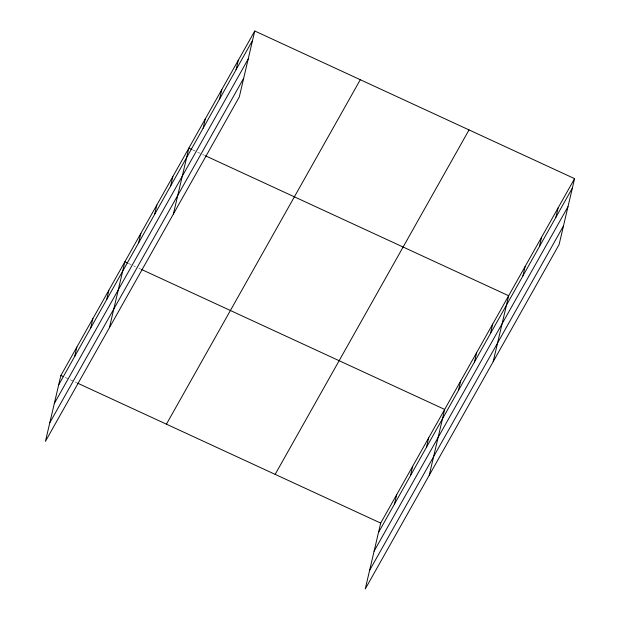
<?xml version="1.0" encoding="UTF-8"?>
<svg xmlns="http://www.w3.org/2000/svg" width="620" height="620" viewBox="0 0 620 620"><rect width="100%" height="100%" fill="white"/><g stroke="black" fill="none" stroke-linecap="round" stroke-linejoin="round"><path stroke-width="0.46" stroke-dasharray="3.1 2.33" d="M192.363 149.738L196.765 151.768M197.641 152.171L204.678 155.426M128.387 263.407L132.781 265.438M133.664 265.848L135.424 266.654M138.942 268.282L140.701 269.096M65.286 377.487L76.717 382.765"/><path stroke-width="0.93" d="M254.766 31L60.892 375.457L45.431 441.363L239.304 96.906L254.766 31L574.57 178.638L559.108 244.544L365.234 589L380.696 523.094L574.57 178.638M74.679 356.454L76.88 347.037M90.667 328.034L92.876 318.618M106.663 299.615L108.872 290.207M109.407 327.693L124.868 261.787L127.503 263.004M138.655 242.784L140.864 233.368M154.651 214.365L156.86 204.949M170.647 185.946L172.848 176.53M173.391 214.024L188.844 148.118L191.487 149.335M203.12 128.247L205.328 118.839M219.596 98.968L221.805 89.559M236.073 69.696L238.281 60.28M394.483 504.091L396.692 494.675M410.479 475.672L412.688 466.256M426.475 447.253L428.676 437.836M429.218 475.331L444.672 409.425L141.577 269.499M458.459 390.414L460.668 381.006M474.455 362.003L476.664 352.586M490.451 333.583L492.66 324.167M493.195 361.662L508.656 295.748L205.553 155.829M522.923 275.885L525.132 266.476M539.4 246.605L541.609 237.197M555.884 217.326L558.093 207.917M58.683 384.873L252.557 40.416M54.304 403.512L248.186 59.055M49.802 422.724L243.676 78.267M166.424 424.173L360.298 79.716M275.156 474.37L469.038 129.913M378.487 532.503L572.361 188.046M374.116 551.149L567.99 206.692M369.613 570.354L563.487 225.905M60.892 375.457L63.527 376.673M77.601 383.168L380.696 523.094"/></g></svg>
